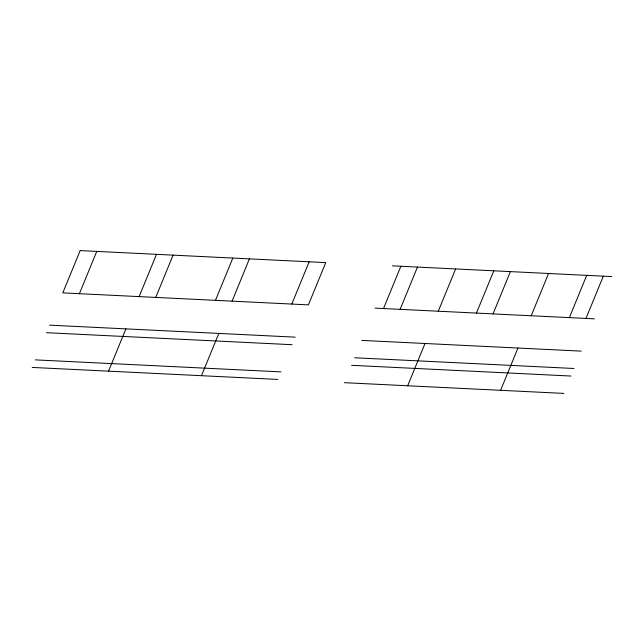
<?xml version="1.0" encoding="UTF-8"?>
<svg xmlns="http://www.w3.org/2000/svg" width="644" height="644" viewBox="0 0 644 644"><rect width="100%" height="100%" fill="white"/><g stroke="black" fill="none" stroke-linecap="round" stroke-linejoin="round"><path stroke-width="0.97" d="M79.397 293.688L96.761 251.41M108.538 371.153L125.894 328.875M139.144 296.602L156.5 254.324M155.735 297.415L173.091 255.137M215.474 300.337L232.83 258.059M201.467 375.694L218.823 333.415M232.073 301.151L249.429 258.864M291.812 304.065L309.168 261.786M383.51 308.548L400.866 266.27M400.109 309.362L417.465 267.083M407.668 385.772L425.024 343.494M438.274 311.221L455.63 268.942M476.439 313.089L493.795 270.81M493.038 313.902L510.394 271.623M500.597 390.312L517.953 348.034M531.203 315.761L548.559 273.483M569.368 317.629L586.732 275.35M585.968 318.442L603.323 276.163M392.389 265.851L611.8 276.574M375.033 308.13L594.444 318.852M49.556 325.148L295.153 337.15M361.783 340.402L581.194 351.125M46.457 332.698L292.054 344.693M354.659 357.766L574.062 368.489M351.56 365.317L570.962 376.04M35.299 359.875L280.897 371.878M32.2 367.426L277.797 379.429M344.427 382.681L563.838 393.404M80.162 250.597L62.806 292.875L308.404 304.878L325.759 262.599L80.162 250.597"/></g></svg>
